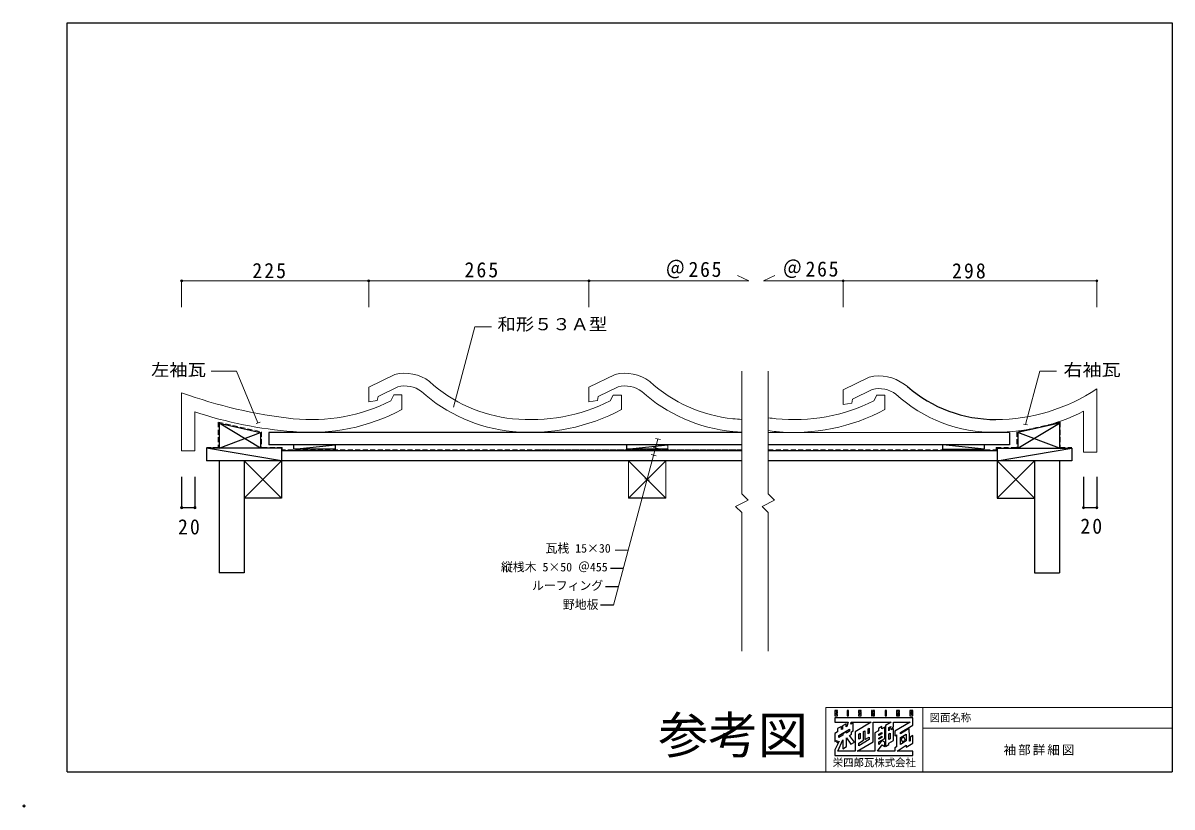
# Model space of a CAD drawing. Units: millimetres, scale not verified. Extents: x -1414 to 1355, y -1363 to 1537.
# Drawn here: x -32 to 1350, y 594 to 1537 of the extents above; entities that cross this region are included whole.
import ezdxf
from ezdxf.enums import TextEntityAlignment as Align

# ---------------------------------------------------------------- set-up
doc = ezdxf.new("R2010")
doc.units = ezdxf.units.MM
doc.header["$LTSCALE"] = 5
doc.header["$PDMODE"] = 32
doc.header["$PDSIZE"] = 2.5
doc.linetypes.add('DASHED1', pattern=[1.8, 1.2, -0.6])
doc.layers.add('0-0', color=7, linetype='Continuous', lineweight=18)
doc.styles.add('ＭＳ ゴシック', font='')
doc.styles.get('ＭＳ ゴシック').set_extended_font_data('MS Gothic')

msp = doc.modelspace()

# ---------------------------------------------------------------- linework, layer by layer
at = {"layer": '0-0', "color": 3, "lineweight": 25}
for q in [(20.866, 1537.181), (1350.116, 636.68)]:
    msp.add_line((20.866, 636.68), q, dxfattribs=at)
at = {"layer": '0-0'}
for p, q in [((858.73, 1227.175), (872.325, 1233.515)), ((158.722, 1195.248), (158.722, 1227.175)), ((383.723, 1195.248), (383.723, 1227.175)), ((648.722, 1195.248), (648.722, 1227.175)), ((858.73, 1227.175), (1259.595, 1227.175)), ((954.595, 1195.248), (954.595, 1227.175)), ((1259.595, 1195.248), (1259.595, 1227.175)), ((485.687, 1075.178), (511.593, 1171.861)), ((511.593, 1171.861), (531.593, 1171.861)), ((224.606, 1118.601), (194.178, 1118.601)), ((250.559, 1056.283), (224.606, 1118.601)), ((415.096, 1114.641), (383.723, 1099.103)), ((680.096, 1114.642), (648.722, 1099.103)), ((864.415, 1118.562), (864.415, 970.91)), ((985.968, 1111.397), (954.595, 1095.858)), ((1173.795, 1054.293), (1191.026, 1118.601)), ((1191.026, 1118.601), (1211.026, 1118.601)), ((158.722, 1092.482), (158.722, 1022.483)), ((383.723, 1099.103), (383.723, 1081.744)), ((418.723, 1099.744), (394.97, 1087.98)), ((648.722, 1099.103), (648.722, 1081.744)), ((683.722, 1099.744), (659.97, 1087.98)), ((954.595, 1095.858), (954.595, 1078.5)), ((989.595, 1096.499), (965.842, 1084.735)), ((1027.786, 1102.715), (1031.938, 1099.871)), ((1259.595, 1097.426), (1259.595, 1021.056)), ((383.723, 1081.744), (393.992, 1083.089)), ((393.992, 1083.089), (394.97, 1087.98)), ((410.421, 1082.802), (413.933, 1089.824)), ((423.723, 1089.824), (413.933, 1089.824)), ((423.723, 1072.374), (423.723, 1089.824)), ((648.722, 1081.744), (658.991, 1083.089)), ((658.991, 1083.089), (659.97, 1087.98)), ((674.394, 1082.666), (677.953, 1089.784)), ((687.723, 1089.745), (677.722, 1089.745)), ((687.723, 1072.294), (687.723, 1089.745)), ((954.595, 1078.5), (964.864, 1079.845)), ((964.864, 1079.845), (965.842, 1084.735)), ((991.263, 1082.667), (994.822, 1089.784)), ((1004.592, 1089.745), (994.592, 1089.745)), ((1004.592, 1072.294), (1004.592, 1089.745)), ((174.722, 1069.619), (174.722, 1022.483)), ((1243.596, 1021.056), (1243.596, 1070.216)), ((248.396, 1055.683), (253.137, 1057.264)), ((1171.387, 1054.718), (1176.312, 1053.85)), ((832.554, 1044.82), (263.667, 1044.82)), ((731.739, 1036.897), (678.199, 837.085)), ((734.637, 1036.121), (728.841, 1037.674)), ((1154.595, 1044.82), (864.415, 1044.82)), ((731.132, 1023.044), (725.337, 1024.597)), ((731.828, 1025.638), (726.032, 1027.191)), ((743.723, 1029.82), (743.723, 1024.82)), ((158.722, 1022.483), (174.722, 1022.483)), ((696.223, 1010.82), (741.223, 965.82)), ((729.39, 1016.541), (723.595, 1018.094)), ((741.223, 1010.82), (741.223, 965.82)), ((1259.595, 1021.056), (1243.596, 1021.056)), ((721.62, 987.544), (715.825, 989.097)), ((871.915, 963.409), (864.415, 970.91)), ((825.054, 955.91), (840.054, 963.409)), ((832.554, 948.41), (825.054, 955.91)), ((856.916, 955.91), (871.915, 963.409)), ((864.415, 948.41), (856.916, 955.91)), ((832.554, 781.926), (832.554, 948.41)), ((864.415, 948.41), (864.415, 781.926)), ((695.884, 903.085), (680.355, 903.085))]:
    msp.add_line(p, q, dxfattribs=at)
at = {"layer": '0-0', "color": 6, "linetype": 'DASHED1'}
for p, q in [((202.722, 1057.064), (202.722, 1026.82)), ((202.722, 1057.064), (254.722, 1045.624)), ((1215.595, 1057.064), (1163.595, 1045.624)), ((254.722, 1045.624), (254.722, 1026.82)), ((1163.595, 1045.624), (1163.595, 1026.82)), ((202.722, 1026.82), (188.722, 1026.82)), ((279.722, 1026.82), (254.722, 1026.82)), ((279.722, 1026.82), (279.722, 1023.82)), ((832.554, 1023.82), (279.722, 1023.82)), ((585.763, 1023.82), (832.554, 1023.82)), ((864.415, 1023.82), (1138.595, 1023.82)), ((1138.595, 1026.82), (1163.595, 1026.82)), ((1138.595, 1026.82), (1138.595, 1023.82))]:
    msp.add_line(p, q, dxfattribs=at)
at = {"layer": '0-0', "lineweight": 25}
for p, q in [((203.722, 1055.82), (253.722, 1044.82)), ((203.722, 1055.82), (203.722, 1025.82)), ((253.722, 1025.82), (203.722, 1055.82)), ((1214.595, 1055.82), (1164.595, 1044.82)), ((1164.595, 1025.82), (1214.595, 1055.82)), ((1214.595, 1055.82), (1214.595, 1025.82)), ((203.722, 1025.82), (253.722, 1044.82)), ((253.722, 1044.82), (253.722, 1025.82)), ((1164.595, 1044.82), (1164.595, 1025.82)), ((1214.595, 1025.82), (1164.595, 1044.82)), ((188.722, 1025.82), (188.722, 1010.82)), ((278.722, 1025.82), (188.722, 1025.82)), ((278.722, 1010.82), (188.722, 1025.82)), ((832.554, 1029.82), (263.722, 1029.82)), ((278.722, 1025.82), (278.722, 1010.82)), ((293.722, 1024.82), (293.722, 1029.82)), ((293.722, 1024.82), (343.722, 1029.82)), ((343.722, 1024.82), (293.722, 1024.82)), ((343.722, 1024.82), (343.722, 1029.82)), ((743.723, 1024.82), (693.723, 1024.82)), ((1074.595, 1024.82), (1074.595, 1029.82)), ((1124.595, 1024.82), (1074.595, 1029.82)), ((1074.595, 1024.82), (1124.595, 1024.82)), ((1124.595, 1024.82), (1124.595, 1029.82)), ((1139.595, 1025.82), (1229.595, 1025.82)), ((1139.595, 1025.82), (1139.595, 1010.82)), ((1139.595, 1010.82), (1229.595, 1025.82)), ((1229.595, 1025.82), (1229.595, 1010.82)), ((832.554, 1010.82), (188.722, 1010.82)), ((203.722, 1010.82), (203.722, 875.82)), ((233.722, 1010.82), (233.722, 875.82)), ((233.722, 965.82), (278.722, 1010.82)), ((233.722, 1010.82), (278.722, 965.82)), ((832.554, 1022.82), (278.722, 1022.82)), ((278.722, 1010.82), (278.722, 965.82)), ((1139.595, 1022.82), (864.415, 1022.82)), ((1229.595, 1010.82), (864.415, 1010.82)), ((1139.595, 1010.82), (1139.595, 965.82)), ((1184.595, 965.82), (1139.595, 1010.82)), ((1184.595, 1010.82), (1184.595, 875.82)), ((1214.595, 1010.82), (1214.595, 875.82)), ((158.722, 991.223), (158.722, 954.337)), ((174.722, 991.223), (174.722, 954.337)), ((1259.595, 991.223), (1259.595, 954.337)), ((158.722, 954.337), (174.722, 954.337)), ((278.722, 965.82), (233.722, 965.82)), ((741.223, 965.82), (696.223, 965.82)), ((233.722, 875.82), (203.722, 875.82)), ((689.989, 881.085), (674.46, 881.085)), ((1184.595, 875.82), (1214.595, 875.82)), ((684.094, 859.085), (668.565, 859.085)), ((678.199, 837.085), (662.67, 837.085)), ((1020.833, 708.34), (1020.106, 708.34)), ((1020.833, 709.134), (1020.833, 708.34)), ((1037.105, 705.562), (1036.312, 705.562)), ((1037.105, 709.134), (1037.105, 705.562)), ((952.571, 691.163), (947.874, 688.563)), ((952.571, 687.461), (952.571, 691.163)), ((958.061, 690.709), (958.061, 694.45)), ((959.058, 691.252), (958.061, 690.709)), ((960.376, 696.235), (959.058, 691.252)), ((990.737, 672.688), (990.737, 696.235)), ((1011.659, 691.166), (1009.522, 685.775)), ((1009.522, 689.9), (1011.659, 691.166)), ((1014.88, 690.745), (1014.88, 696.301)), ((953.96, 680.61), (949.131, 677.769)), ((949.131, 677.769), (949.131, 680.427)), ((953.563, 688.099), (952.571, 687.461)), ((958.458, 685.096), (953.96, 682.438)), ((953.96, 682.438), (953.96, 680.61)), ((961.964, 685.387), (958.458, 683.256)), ((958.458, 683.256), (958.458, 685.096)), ((973.275, 675.853), (973.275, 681.882)), ((980.484, 686.049), (980.617, 675.532)), ((984.387, 682.405), (984.387, 688.364)), ((985.975, 683.27), (984.387, 682.405)), ((1001.188, 691.03), (997.021, 688.628)), ((1000.923, 682.543), (997.484, 680.438)), ((997.484, 680.438), (997.484, 681.75)), ((1000.923, 678.111), (997.484, 676.047)), ((1001.188, 688.327), (1001.188, 691.03)), ((1004.76, 690.349), (1001.188, 688.327)), ((1009.522, 685.775), (1009.522, 689.9)), ((1009.589, 675.66), (1009.589, 682.345)), ((1012.381, 686.997), (1014.88, 690.745)), ((1014.88, 688.496), (1012.381, 686.997)), ((1016.6, 685.454), (1016.6, 679.898)), ((1030.16, 681.798), (1030.16, 673.878)), ((949.66, 673.548), (944.501, 662.964)), ((947.279, 671.894), (949.66, 673.548)), ((954.158, 664.42), (958.656, 667.065)), ((971.549, 661.575), (990.737, 672.688)), ((975.127, 676.921), (973.275, 675.853)), ((985.975, 675.4), (973.275, 667.886)), ((973.275, 671.166), (978.897, 674.539)), ((973.275, 667.886), (973.275, 671.166)), ((995.809, 661.575), (1001.519, 669.116)), ((997.484, 676.047), (997.484, 677.317)), ((1000.96, 674.192), (997.484, 669.404)), ((997.484, 669.404), (997.484, 672.688)), ((1004.76, 672.225), (1000.96, 674.192)), ((1001.519, 669.116), (1004.694, 667.065)), ((1004.76, 667.065), (1004.76, 672.225)), ((1011.176, 676.496), (1009.589, 675.66)), ((1030.16, 673.878), (1023.35, 669.641)), ((1025.993, 672.819), (1029.499, 674.805)), ((992.788, 661.575), (971.549, 661.575)), ((1016.666, 661.575), (995.809, 661.575)), ((1038.362, 661.575), (1019.362, 661.575))]:
    msp.add_line(p, q, dxfattribs=at)
at = {"layer": '0-0', "color": 4, "lineweight": 9}
for p, q in [((1050.339, 714.04), (1050.339, 636.68)), ((1050.339, 689.031), (1350.116, 689.031))]:
    msp.add_line(p, q, dxfattribs=at)
at = {"layer": '0-0', "color": 3, "lineweight": 25}
msp.add_lwpolyline([(20.866, 1537.181), (1350.116, 1537.181), (1350.116, 636.68)], dxfattribs=at)
at = {"layer": '0-0'}
for points in [[(158.722, 1227.175), (840.965, 1227.175), (827.371, 1233.515)], [(840.054, 963.409), (832.554, 970.91), (832.554, 1118.562)], [(696.223, 1010.82), (696.223, 965.82), (741.223, 1010.82)]]:
    msp.add_lwpolyline(points, dxfattribs=at)
at = {"layer": '0-0', "color": 6, "linetype": 'DASHED1'}
msp.add_lwpolyline([(1215.595, 1057.064), (1215.595, 1026.82), (1229.595, 1026.82)], dxfattribs=at)
at = {"layer": '0-0', "lineweight": 25}
for points in [[(832.554, 1044.82), (263.722, 1044.82), (263.722, 1029.82)], [(1154.595, 1044.82), (1154.595, 1029.82), (864.415, 1029.82)], [(693.723, 1029.82), (693.723, 1024.82), (743.723, 1029.82)], [(1184.595, 1010.82), (1139.595, 965.82), (1184.595, 965.82)], [(1243.596, 991.223), (1243.596, 954.337), (1259.595, 954.337)], [(1020.106, 708.34), (1020.106, 709.134), (1020.833, 709.134)], [(1036.312, 705.562), (1036.312, 709.134), (1037.105, 709.134)], [(944.501, 701.594), (944.501, 696.235), (960.376, 696.235)], [(1023.413, 683.8), (1038.362, 692.597), (1038.362, 701.594), (944.501, 701.594)], [(958.061, 694.45), (953.563, 691.87), (953.563, 688.099)], [(966.462, 686.115), (966.462, 695.658), (963.719, 694.104), (964.311, 696.235), (988.289, 696.235)], [(988.289, 696.235), (968.843, 684.858), (968.843, 661.575)], [(990.737, 696.235), (1012.125, 696.235), (1005.62, 692.399)], [(1005.62, 692.399), (1005.62, 667.065), (1009.589, 669.38), (1009.589, 671.299), (1014.88, 674.275), (1014.88, 688.496)], [(1014.88, 696.301), (1035.243, 696.301), (1016.6, 685.454)], [(947.874, 688.563), (947.874, 684.726), (944.501, 682.742), (944.501, 673.15)], [(949.131, 680.427), (961.964, 687.874), (961.964, 685.387)], [(958.656, 667.065), (958.656, 677.551), (963.927, 670.11), (967.957, 672.486), (962.228, 680.492)], [(962.228, 680.492), (964.543, 681.882), (964.543, 684.925), (966.462, 686.115)], [(973.275, 681.882), (975.127, 683.022), (975.127, 676.921)], [(978.897, 674.539), (978.897, 685.142), (980.484, 686.049)], [(980.617, 675.532), (980.617, 675.466), (985.909, 678.508), (985.975, 678.442), (985.975, 675.4)], [(984.387, 688.364), (985.975, 689.331), (985.975, 683.27)], [(997.021, 688.628), (997.021, 685.917), (992.788, 683.536), (992.788, 661.575)], [(997.484, 672.688), (1004.76, 676.921), (1004.76, 690.349)], [(997.484, 681.75), (1000.923, 683.84), (1000.923, 682.543)], [(997.484, 677.317), (1000.923, 679.409), (1000.923, 678.111)], [(1009.589, 682.345), (1011.176, 683.311), (1011.176, 676.496)], [(1016.6, 679.898), (1018.717, 681.126), (1018.717, 666.801)], [(1023.35, 669.641), (1023.414, 677.932), (1030.16, 681.798)], [(1034.063, 688.695), (1023.413, 682.198), (1023.413, 683.8)], [(1029.499, 674.805), (1027.397, 678.464), (1023.731, 676.346), (1025.993, 672.819)], [(1030.226, 666.337), (1038.362, 671.034), (1038.362, 680.294), (1034.988, 678.31), (1034.988, 673.812), (1034.79, 673.614), (1034.261, 673.349), (1034.129, 678.574), (1034.063, 688.695)], [(944.501, 673.15), (946.882, 674.511), (946.882, 671.695), (947.279, 671.894)], [(968.843, 661.575), (948.001, 661.575), (954.158, 675.052), (954.158, 664.42)], [(1018.717, 666.801), (1016.666, 665.544), (1016.666, 661.575)], [(1019.362, 661.575), (1030.226, 668.539), (1030.226, 666.337)], [(944.501, 662.964), (944.501, 656.283), (1038.362, 656.283), (1038.362, 661.575)]]:
    msp.add_lwpolyline(points, dxfattribs=at)
at = {"layer": '0-0', "color": 4, "lineweight": 9}
msp.add_lwpolyline([(933.774, 636.68), (933.774, 714.04), (1350.116, 714.04)], dxfattribs=at)
at = {"layer": '0-0', "lineweight": 25}
for points in [[(944.501, 710.589), (944.501, 704.173), (947.544, 704.173), (947.544, 705.562), (945.956, 705.562), (945.956, 707.083), (947.544, 707.083), (947.544, 708.472), (945.956, 708.472), (945.956, 709.134), (947.544, 709.134), (947.544, 710.589)], [(959.384, 710.589), (959.384, 704.173), (960.906, 704.173), (960.906, 710.589)], [(973.142, 710.589), (973.142, 707.083), (974.663, 707.083), (974.663, 705.562), (973.142, 705.562), (973.142, 704.173), (976.119, 704.173), (976.119, 708.472), (974.663, 708.472), (974.663, 709.134), (976.119, 709.134), (976.119, 710.589)], [(988.488, 710.589), (988.488, 704.173), (989.943, 704.173), (989.943, 707.083), (990.737, 707.083), (990.737, 704.173), (992.192, 704.173), (992.192, 710.589), (990.737, 710.589), (990.737, 708.538), (989.943, 708.538), (989.943, 710.589)], [(1005.025, 710.589), (1005.025, 704.173), (1006.546, 704.173), (1006.546, 710.589)], [(1018.584, 710.589), (1018.584, 704.173), (1020.106, 704.173), (1020.106, 707.083), (1020.833, 707.083), (1020.833, 704.173), (1022.288, 704.173), (1022.288, 707.083), (1021.561, 707.811), (1022.288, 708.538), (1022.288, 710.589)], [(1034.856, 710.589), (1034.856, 704.173), (1038.362, 704.173), (1038.362, 710.589)]]:
    msp.add_lwpolyline(points, close=True, dxfattribs=at)
at = {"layer": '0-0'}
for centre, radius, start, end in [((426.868, 1066.289), 49.766, 52.85953, 103.68216), ((574.892, 1235.555), 175.253, 227.6869, 264.09868), ((691.867, 1066.289), 49.766, 52.85953, 103.68216), ((839.892, 1235.555), 175.253, 227.6869, 264.09868), ((997.739, 1063.044), 49.766, 52.85953, 103.68216), ((357.918, 1645.485), 587.784, 250.19063, 263.64665), ((426.868, 1066.289), 34.433, 53.88403, 103.68216), ((574.892, 1235.555), 190.586, 227.9183, 264.57494), ((691.867, 1066.289), 34.433, 53.88403, 103.68216), ((839.892, 1235.555), 190.586, 227.9183, 264.57494), ((997.739, 1063.044), 34.433, 53.88403, 103.68216), ((1138.591, 1276.265), 215.929, 269.85685, 304.0825), ((314.394, 1276.161), 215.929, 264.28014, 296.39719), ((578.394, 1276.081), 215.929, 264.28014, 296.39719), ((895.263, 1276.081), 215.929, 264.28014, 296.39719), ((1135.302, 1217.797), 172.815, 227.26762, 270.90474), ((325.681, 1515.503), 470.745, 251.2959, 266.00354), ((314.394, 1276.161), 231.262, 264.66052, 298.21298), ((578.394, 1276.081), 231.262, 264.66052, 298.21292), ((895.263, 1276.081), 231.262, 264.66052, 298.21292), ((1138.591, 1276.265), 231.262, 269.8612, 297.00384), ((843.394, 1276.081), 215.929, 264.28014, 267.12256), ((891.762, 1235.555), 175.253, 261.02301, 264.09868), ((843.394, 1276.081), 231.262, 264.66052, 267.31348), ((891.762, 1235.555), 190.586, 261.75049, 264.57494)]:
    msp.add_arc(centre, radius, start, end, dxfattribs=at)
at = {"layer": '0-0', "lineweight": 25}
msp.add_arc((1138.063, 1222.546), 162.209, 229.13719, 269.99605, dxfattribs=at)
at = {"layer": '0-0'}
for p in [(158.722, 1227.175), (383.723, 1227.175), (648.722, 1227.175), (954.595, 1227.175), (1259.595, 1227.175), (158.722, 954.337), (174.722, 954.337), (1243.596, 954.337), (1259.595, 954.337)]:
    msp.add_point(p, dxfattribs=at)
at = {"layer": '0-0', "color": 4}
msp.add_point((-30.916, 595.598), dxfattribs=at)

# ---------------------------------------------------------------- texts
at = {"layer": '0-0', "style": 'ＭＳ ゴシック'}
for s, width, p in [('和形５３Ａ型', 1.1, (538.707, 1163.244)), ('左袖瓦', 1.1, (121.973, 1108.405)), ('右袖瓦', 1.15, (1219.459, 1108.365))]:
    msp.add_text(s, height=14.66, dxfattribs=dict(at, width=width)).set_placement(p, align=Align.BOTTOM_LEFT)
for s, height, p in [('瓦桟 15×30', 10.47, (596.459, 897.078)), ('縦桟木 5×50 ＠455', 10.47, (542.853, 874.533)), ('ルーフィング', 10.47, (580.177, 852.239)), ('野地板', 10.47, (617.25, 829.444)), ('参考図', 43.99, (732.088, 645.657)), ('栄四郎瓦株式会社', 9.164, (941.987, 640.434))]:
    msp.add_text(s, height=height, dxfattribs=at).set_placement(p, align=Align.BOTTOM_LEFT)
at = {"layer": '0-0', "color": 3, "style": 'ＭＳ ゴシック'}
msp.add_text('図面名称', height=9.164, dxfattribs=at).set_placement((1058.535, 694.549), align=Align.BOTTOM_LEFT)
at = {"layer": '0-0', "color": 3, "attachment_point": 7, "style": 'ＭＳ ゴシック'}
for s, insert, char_height in [('\\T1.21;\\W0.95;225', (243.769, 1230.018), 18.33), ('\\T1.21;\\W0.95;265', (499.016, 1230.989), 18.33), ('\\T1.17;\\W0.95;＠265', (740.707, 1230.079), 18.33), ('\\T1.17;\\W0.95;＠265', (881.493, 1230.503), 18.33), ('\\T1.21;\\W0.95;298', (1085.482, 1229.731), 18.33), ('\\T1.21;\\W0.95;20', (154.352, 921.842), 18.33), ('\\T1.21;\\W0.95;20', (1239.858, 922.72), 18.33), ('\\T1.17;袖部詳細図', (1147.464, 656.307), 11)]:
    msp.add_mtext(s, dxfattribs=dict(at, insert=insert, char_height=char_height))

doc.saveas('drawing.dxf')
